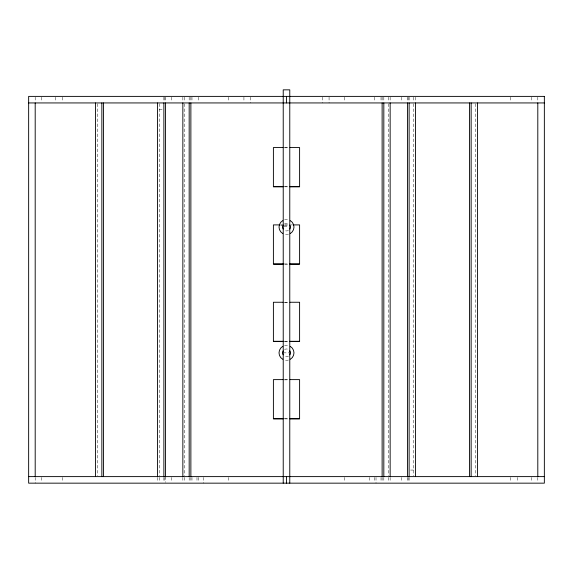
<?xml version="1.0" encoding="UTF-8"?>
<svg xmlns="http://www.w3.org/2000/svg" width="573" height="573" viewBox="0 0 573 573"><rect width="100%" height="100%" fill="white"/><g stroke="black" fill="none" stroke-linecap="round" stroke-linejoin="round"><path stroke-width="0.43" stroke-dasharray="2.87 2.15" d="M159.237 109.486L162.403 109.486M284.752 147.548L288.248 147.548M284.287 147.805L288.713 147.805M284.287 186.583L288.713 186.583M284.752 186.841L288.248 186.841M280.39 224.903L283.879 224.903M284.752 224.903L289.995 224.903M290.869 224.903L292.61 224.903M280.741 225.16L283.399 225.16M284.287 225.16L290.482 225.16M284.043 226.707L288.957 226.707M284.287 263.938L288.713 263.938M284.752 264.196L288.248 264.196M284.752 302.258L288.248 302.258M284.287 302.515L288.713 302.515M284.287 341.293L288.713 341.293M284.752 341.551L288.248 341.551M283.227 352.846L288.957 352.846M284.752 379.613L288.248 379.613M284.287 379.87L288.713 379.87M284.287 418.648L288.713 418.648M284.752 418.906L288.248 418.906M410.597 470.061L413.763 470.061M537.803 97.209L537.803 101.299M537.803 477.431L537.803 482.344M531.25 97.209L531.25 101.299M531.25 477.431L531.25 482.344M517.462 477.431L517.462 482.344M510.679 97.209L510.679 101.299M510.679 477.431L510.679 482.344M475.783 103.828L475.783 475.719M415.454 97.209L415.454 101.299M413.763 97.209L413.763 101.299M413.763 103.828L413.763 475.791M409.129 97.209L409.129 101.299M409.129 477.431L409.129 482.344M408.155 97.209L408.155 101.299M408.155 477.431L408.155 482.344M407.432 97.209L407.432 101.299M407.432 477.431L407.432 482.344M401.372 97.209L401.372 101.299M401.372 477.431L401.372 482.344M390.149 97.209L390.149 101.299M390.149 477.431L390.149 482.344M388.458 97.209L388.458 101.299M388.458 103.828L388.458 475.719M388.458 477.431L388.458 482.344M383.824 97.209L383.824 101.299M383.824 477.431L383.824 482.344M382.127 97.209L382.127 101.299M382.127 477.431L382.127 482.344M381.031 97.209L381.031 101.299M381.031 477.431L381.031 482.344M376.01 477.431L376.01 483.161M374.255 97.209L374.255 101.299M374.255 477.431L374.255 482.344M369.456 477.431L369.456 482.344M344.617 97.209L344.617 101.299M344.617 477.431L344.617 482.344M329.074 97.209L329.074 102.939M322.52 97.209L322.52 102.939M250.48 97.209L250.48 102.939M243.926 97.209L243.926 101.299M228.383 97.209L228.383 101.299M228.383 477.431L228.383 482.344M203.544 477.431L203.544 483.161M198.745 97.209L198.745 101.299M198.745 477.431L198.745 482.344M196.99 477.431L196.99 482.344M191.969 97.209L191.969 101.299M191.969 477.431L191.969 482.344M190.873 97.209L190.873 101.299M190.873 477.431L190.873 482.344M189.176 97.209L189.176 101.299M189.176 477.431L189.176 482.344M184.542 97.209L184.542 101.299M184.542 103.828L184.542 475.719M184.542 477.431L184.542 482.344M182.851 97.209L182.851 101.299M182.851 477.431L182.851 482.344M171.628 97.209L171.628 101.299M171.628 477.431L171.628 482.344M165.568 97.209L165.568 101.299M165.568 476.614L165.568 482.344M164.845 97.209L164.845 101.299M164.845 477.431L164.845 482.344M163.871 97.209L163.871 101.299M163.871 477.431L163.871 482.344M159.237 103.756L159.237 475.719M159.237 477.431L159.237 482.344M157.546 477.431L157.546 482.344M97.217 103.828L97.217 475.719M62.321 97.209L62.321 101.299M62.321 477.431L62.321 482.344M55.538 97.209L55.538 101.299M41.75 97.209L41.75 101.299M41.75 477.431L41.75 482.344M35.197 97.209L35.197 101.299M35.197 477.431L35.197 483.161M288.434 356.191A3.868 3.868 0 0 1 283.764 355.582M284.566 349.494A3.868 3.868 0 0 1 288.434 349.494M288.434 360.059A7.47 7.47 0 0 1 284.566 360.059M284.566 345.626A7.47 7.47 0 0 1 288.434 345.626M288.441 230.425A3.868 3.868 0 0 1 283.771 229.809M284.573 223.728A3.868 3.868 0 0 1 288.441 223.728M288.441 234.293A7.47 7.47 0 0 1 284.573 234.293M284.573 219.86A7.47 7.47 0 0 1 288.441 219.86"/><path stroke-width="0.86" d="M28.65 102.939L544.35 102.939M283.005 147.548L273.4 147.548L273.4 186.841L283.005 186.841M289.995 147.548L299.6 147.548L299.6 186.841L289.995 186.841M273.658 186.583L283.399 186.583M289.601 186.583L299.342 186.583M279.517 224.903L273.4 224.903L273.4 264.196L283.005 264.196M293.483 224.903L299.6 224.903L299.6 264.196L289.995 264.196M273.658 263.938L283.399 263.938M289.601 263.938L299.342 263.938M283.005 302.258L273.4 302.258L273.4 341.551L283.005 341.551M289.995 302.258L299.6 302.258L299.6 341.551L289.995 341.551M273.658 341.293L283.399 341.293M289.601 341.293L299.342 341.293M283.005 379.613L273.4 379.613L273.4 418.906L283.005 418.906M289.995 379.613L299.6 379.613L299.6 418.906L289.995 418.906M273.658 418.648L283.399 418.648M289.601 418.648L299.342 418.648M28.65 476.614L544.35 476.614M537.803 102.939L537.803 476.614M477.474 102.939L477.474 476.614M471.149 102.939L471.149 476.614M469.452 102.939L469.452 476.614M415.454 102.939L415.454 476.614M409.129 102.939L409.129 476.614M407.432 102.939L407.432 476.614M390.149 102.939L390.149 476.614M383.824 102.939L383.824 476.614M382.127 102.939L382.127 476.614M289.773 96.106L289.773 89.839L283.227 89.839L283.227 96.106M289.773 96.386L289.773 483.161M286.5 96.386L286.5 102.939M286.5 476.614L286.5 483.161M283.227 96.386L283.227 483.161M190.873 102.939L190.873 476.614M189.176 102.939L189.176 476.614M182.851 102.939L182.851 476.614M165.568 102.939L165.568 476.614M163.871 102.939L163.871 476.614M157.546 102.939L157.546 476.614M103.548 102.939L103.548 476.614M101.851 102.939L101.851 476.614M95.526 102.939L95.526 476.614M35.197 102.939L35.197 476.614M289.852 350.912A3.868 3.868 0 0 1 289.852 354.78M283.148 354.78A3.868 3.868 0 0 1 283.148 350.912M290.239 346.371A7.47 7.47 0 0 1 290.239 359.314M282.761 359.314A7.47 7.47 0 0 1 282.761 346.371M289.852 225.139A3.868 3.868 0 0 1 289.852 229.007M283.155 229.007A3.868 3.868 0 0 1 283.155 225.139M290.239 220.605A7.47 7.47 0 0 1 290.239 233.548M282.768 233.548A7.47 7.47 0 0 1 282.768 220.605M544.35 96.386L28.65 96.386L28.65 483.161L544.35 483.161L544.35 96.386"/></g></svg>
